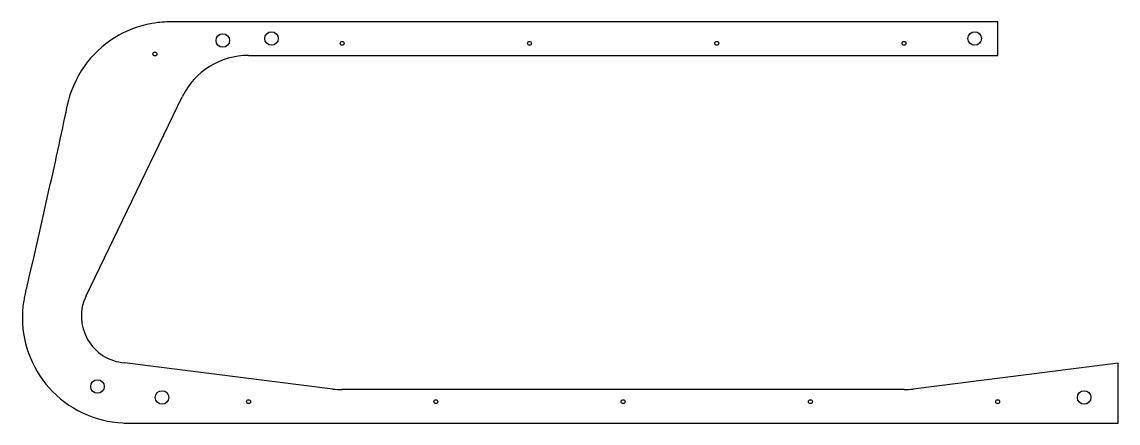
# Model space of a CAD drawing. Header units: millimetres. Extents: x -449 to 370, y -150 to 150.
import ezdxf

# ---------------------------------------------------------------- set-up
doc = ezdxf.new("R2010")
doc.units = ezdxf.units.MM
doc.layers.get('0').update_dxf_attribs({"linetype": 'CONTINUOUS'})

msp = doc.modelspace()

# ---------------------------------------------------------------- linework, layer by layer
for p, q in [((280, 150), (-338.72, 150)), ((280, 125), (280, 150)), ((-280, 125), (280, 125)), ((-401.5, -54.75), (-329.5, 93.97)), ((-216.89, -124.57), (-372.61, -104.9)), ((370, -105.23), (216.89, -124.57)), ((370, -150), (370, -105.23)), ((210, -125), (-210, -125)), ((-370, -150), (370, -150))]:
    msp.add_line(p, q)
for centre, radius in [((-299.27, 136.1), 5.06), ((-262.84, 137.59), 5.06), ((262.84, 137.59), 5.06), ((-210, 134), 1.45), ((-70, 134), 1.45), ((70, 134), 1.45), ((210, 134), 1.45), ((-350, 126.02), 1.45), ((-392.96, -122.65), 5.06), ((-344.63, -130.83), 5.06), ((344.63, -130.83), 5.06), ((-280, -134), 1.45), ((-140, -134), 1.45), ((0, -134), 1.45), ((140, -134), 1.45), ((280, -134), 1.45)]:
    msp.add_circle(centre, radius)
for centre, radius, start, end in [((-280, 70), 55, 90, 154.16659), ((-370, -70), 35, 154.16659, 265.7263), ((-210, -70), 55, 262.8028, 270), ((210, -70), 55, 270, 277.1972)]:
    msp.add_arc(centre, radius, start, end)
for points, knots in [([(-338.72, 150), (-342.01, 150), (-346.4, 149.85), (-362.31, 147.08), (-371.8, 143.41), (-389.25, 132.5), (-396.88, 125.19), (-409.03, 107.89), (-413.28, 98.02), (-415.63, 87.43), (-415.69, 87.14), (-415.76, 86.8)], [-34.769082, -34.769082, -34.769082, -34.769082, -34.225687, -34.225687, -33.288747, -33.288747, -32.294731, -32.294731, -31.259883, -31.259883, -31.230388, -31.230388, -31.230388, -31.230388]), ([(-415.76, 86.8), (-415.99, 85.67), (-416.35, 83.95), (-419.72, 68.05), (-422.23, 56.51), (-429.94, 21.6), (-435.56, -3.14), (-443.6, -38.25), (-445.16, -45.01), (-446.1, -49.11)], [-31.230388, -31.230388, -31.230388, -31.230388, -31.134554, -31.134554, -30.893232, -30.893232, -30.374811, -30.374811, -30.107881, -30.107881, -30.107881, -30.107881]), ([(-447.04, -53.2), (-447.47, -55.1), (-447.62, -55.89), (-448.48, -60.72), (-448.87, -64.35), (-449.41, -78.16), (-447.84, -88.22), (-441.01, -107.37), (-435.7, -116.21), (-421.92, -131.59), (-413.47, -137.85), (-394.58, -146.86), (-384.28, -149.4), (-372.74, -149.96), (-372.01, -150), (-370, -150)], [-29.989911, -29.989911, -29.989911, -29.989911, -29.763335, -29.763335, -29.081131, -29.081131, -27.145218, -27.145218, -25.139378, -25.139378, -23.048335, -23.048335, -20.891919, -20.891919, -20.648825, -20.648825, -20.648825, -20.648825])]:
    msp.add_open_spline(points, degree=3, knots=knots)
msp.add_open_spline([(-446.1, -49.11), (-446.51, -50.92), (-446.81, -52.22), (-447.04, -53.2)], degree=3)

doc.saveas('drawing.dxf')
